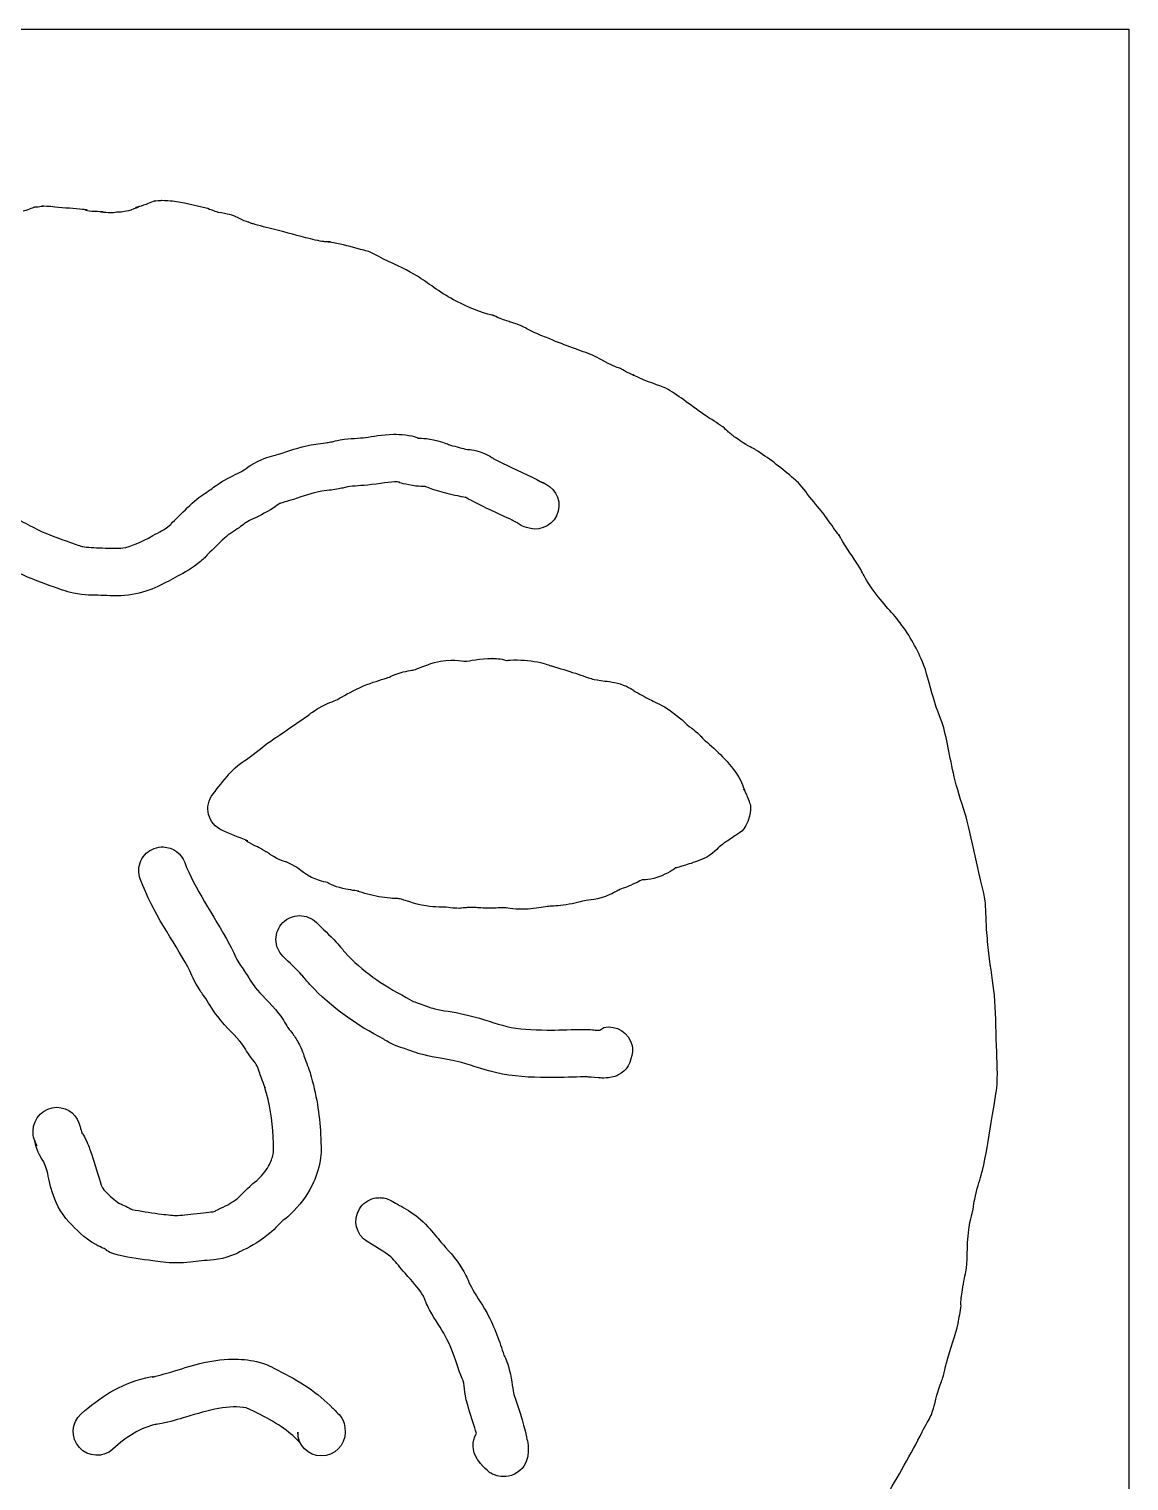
# Model space of a CAD drawing. Header units: millimetres. Extents: x -1461 to -1025, y 571 to 3922.
# Drawn here: x -1336.2 to -1225, y 2325.6 to 2472.4 of the extents above; entities that cross this region are included whole.
import ezdxf

# ---------------------------------------------------------------- set-up
doc = ezdxf.new("R2010")
doc.units = ezdxf.units.MM
doc.layers.add('Calque_1', color=7, linetype='CONTINUOUS')

msp = doc.modelspace()

# ---------------------------------------------------------------- linework, layer by layer
at = {"layer": 'Calque_1', "color": 5}
msp.add_lwpolyline([(-1421.0135, 2472.35314), (-1225.0136, 2472.35314), (-1225.0136, 2226.35317), (-1421.0135, 2226.35317)], close=True, dxfattribs=at)
at = {"layer": 'Calque_1', "color": 7}
for points in [[(-1322.8603, 2455.01182), (-1322.8609, 2455.00582), (-1322.8609, 2455.00582)], [(-1322.8418, 2455.01243), (-1322.8603, 2455.01182)], [(-1324.9062, 2454.45033), (-1324.9067, 2454.45033)], [(-1315.1282, 2453.29717), (-1315.1292, 2453.29717)], [(-1315.0702, 2453.27337), (-1315.0842, 2453.28427)], [(-1305.7482, 2450.84966), (-1306.0009, 2450.84966), (-1305.9769, 2450.84566), (-1305.9766, 2450.84566)], [(-1287.4157, 2442.68421), (-1287.4547, 2442.69821)], [(-1299.3917, 2431.39861), (-1299.3843, 2431.39831)], [(-1298.173, 2431.33331), (-1298.1725, 2431.33331)], [(-1314.2701, 2422.48601), (-1314.2706, 2422.48601)], [(-1254.3363, 2421.21971), (-1254.2873, 2421.13071), (-1254.2873, 2421.13071)], [(-1316.2798, 2421.06441), (-1316.2803, 2421.06441)], [(-1289.3689, 2408.73831), (-1289.3632, 2408.73811)], [(-1289.3632, 2408.73811), (-1289.3627, 2408.73811), (-1289.3437, 2408.72811), (-1289.3537, 2408.73811)], [(-1287.9532, 2408.53841), (-1287.9362, 2408.52841)], [(-1300.3373, 2406.67851), (-1300.3367, 2406.67851)], [(-1297.3343, 2407.58031), (-1297.3338, 2407.58031)], [(-1269.4831, 2401.85141), (-1269.4821, 2401.85141), (-1269.4551, 2401.83841)], [(-1322.6502, 2389.69011), (-1322.65, 2389.68971)], [(-1322.65, 2389.68971), (-1322.6495, 2389.68971)], [(-1291.8771, 2383.56991), (-1291.9181, 2383.56991)], [(-1291.1211, 2383.56991), (-1291.1216, 2383.56991)], [(-1288.1368, 2383.53691), (-1288.1373, 2383.53691)], [(-1308.8773, 2382.75231), (-1308.8772, 2382.75371)], [(-1308.8772, 2382.75371), (-1308.8767, 2382.75371)], [(-1294.8832, 2373.27311), (-1294.8827, 2373.27311)], [(-1300.7065, 2354.24791), (-1300.7061, 2354.24791)], [(-1300.7061, 2354.24791), (-1300.7061, 2354.24741)], [(-1317.4076, 2352.89031), (-1317.4071, 2352.89031)], [(-1241.9468, 2344.26721), (-1241.9368, 2344.30721)], [(-1315.642, 2337.92951), (-1315.6422, 2337.92951)]]:
    msp.add_lwpolyline(points, dxfattribs=at)
for points in [[(-1329.5586, 2453.90865)], [(-1325.1574, 2454.37413)], [(-1289.264, 2443.39491)], [(-1275.133, 2437.38601)], [(-1288.8038, 2408.71411)], [(-1270.8661, 2387.57351)], [(-1276.5123, 2385.39591)], [(-1240.4298, 2354.86941)]]:
    msp.add_lwpolyline(points, close=True, dxfattribs=at)
for points in [[(-1323.4774, 2454.99242), (-1323.7067, 2454.92242), (-1324.1649, 2454.69123), (-1324.9062, 2454.45033)], [(-1322.8609, 2455.00582), (-1323.2781, 2455.00582), (-1323.76, 2454.90642), (-1323.4774, 2454.99242)], [(-1321.7251, 2454.94683), (-1321.9364, 2454.97283), (-1322.4232, 2455.00943), (-1322.8418, 2455.01243)], [(-1318.3191, 2454.24764), (-1319.5129, 2454.54514), (-1320.6631, 2454.81493), (-1321.7251, 2454.94683)], [(-1335.7056, 2454.35336), (-1335.8117, 2454.30336), (-1336.0986, 2454.13868), (-1336.8192, 2453.93168)], [(-1335.3118, 2454.36336), (-1335.5316, 2454.33936), (-1335.5818, 2454.35336), (-1335.7056, 2454.35336)], [(-1334.9552, 2454.43936), (-1334.6171, 2454.46736), (-1334.7313, 2454.42636), (-1335.3118, 2454.36336)], [(-1333.6121, 2454.36136), (-1334.209, 2454.42136), (-1334.7261, 2454.45836), (-1334.9552, 2454.43936)], [(-1330.8175, 2454.11745), (-1331.6638, 2454.21045), (-1332.5984, 2454.25996), (-1333.6121, 2454.36136)], [(-1330.3441, 2454.05955), (-1330.4241, 2454.07355), (-1330.5825, 2454.09145), (-1330.8175, 2454.11745)], [(-1329.5586, 2453.90865), (-1330.4943, 2453.94565), (-1330.753, 2454.13315), (-1330.3441, 2454.05955)], [(-1328.7515, 2453.88285), (-1328.9136, 2453.89565), (-1329.1799, 2453.89475), (-1329.5586, 2453.90865)], [(-1328.2218, 2453.78259), (-1328.9878, 2453.83229), (-1329.1585, 2453.91388), (-1328.7515, 2453.88285)], [(-1327.349, 2453.83999), (-1327.5595, 2453.79099), (-1327.8211, 2453.75659), (-1328.2218, 2453.78259)], [(-1325.9418, 2454.05755), (-1326.5602, 2453.85625), (-1327.0045, 2453.83279), (-1327.349, 2453.83999)], [(-1325.1615, 2454.37433), (-1325.2015, 2454.33473), (-1325.4514, 2454.21718), (-1325.9418, 2454.05755)], [(-1325.4302, 2454.30903), (-1325.5122, 2454.27803), (-1325.3852, 2454.30803), (-1325.1574, 2454.37413)], [(-1325.1574, 2454.37413), (-1325.1264, 2454.40423), (-1325.2144, 2454.39063), (-1325.4302, 2454.30903)], [(-1324.9067, 2454.45033), (-1325.0292, 2454.41053), (-1325.079, 2454.39853), (-1325.1615, 2454.37433)], [(-1317.4086, 2453.91382), (-1317.8783, 2454.09661), (-1318.129, 2454.20024), (-1318.3191, 2454.24764)], [(-1317.1559, 2453.83062), (-1317.241607, 2453.85366), (-1317.32597, 2453.881436), (-1317.4086, 2453.91382)], [(-1317.1059, 2453.82062), (-1317.1409, 2453.83062), (-1317.1199, 2453.82044), (-1317.1559, 2453.83062)], [(-1315.1422, 2453.30747), (-1315.6514, 2453.52477), (-1316.1268, 2453.68522), (-1317.1059, 2453.82062)], [(-1315.1292, 2453.29717), (-1315.1442, 2453.30717), (-1315.1292, 2453.2975), (-1315.1422, 2453.30747)], [(-1315.0842, 2453.28427), (-1315.1022, 2453.29427), (-1315.1092, 2453.28419), (-1315.1282, 2453.29717)], [(-1314.0801, 2452.84653), (-1314.2574, 2452.88453), (-1314.5935, 2453.00237), (-1315.0702, 2453.27337)], [(-1313.9762, 2452.79843), (-1313.9982, 2452.80843), (-1314.0362, 2452.82553), (-1314.0801, 2452.84653)], [(-1313.7468, 2452.71623), (-1313.7678, 2452.72623), (-1313.6728, 2452.67343), (-1313.9762, 2452.79843)], [(-1313.7048, 2452.70433), (-1313.7158, 2452.70433), (-1313.7258, 2452.71433), (-1313.7468, 2452.71623)], [(-1313.1425, 2452.54465), (-1313.4883, 2452.64365), (-1313.6175, 2452.67923), (-1313.7048, 2452.70433)], [(-1310.8853, 2451.9607), (-1311.5595, 2452.1408), (-1312.318, 2452.30935), (-1313.1425, 2452.54465)], [(-1307.2959, 2451.03259), (-1308.588, 2451.30949), (-1309.7731, 2451.6638), (-1310.8853, 2451.9607)], [(-1306.438, 2450.86723), (-1306.6725, 2450.90123), (-1306.8996, 2450.94733), (-1307.2959, 2451.03259)], [(-1305.9579, 2450.84603), (-1306.121, 2450.84503), (-1306.304, 2450.84803), (-1306.438, 2450.86723)], [(-1305.9766, 2450.84566), (-1305.8906, 2450.84638), (-1305.7976, 2450.84635), (-1305.7482, 2450.84966)], [(-1305.4355, 2450.75303), (-1305.7784, 2450.81993), (-1305.9367, 2450.84373), (-1305.9579, 2450.84603)], [(-1302.7003, 2450.07349), (-1303.6617, 2450.33689), (-1304.5736, 2450.58433), (-1305.4355, 2450.75303)], [(-1302.0336, 2449.91381), (-1301.9986, 2449.90181), (-1302.2243, 2449.94281), (-1302.7003, 2450.07349)], [(-1300.3738, 2449.11076), (-1301.059, 2449.45246), (-1301.7107, 2449.79901), (-1302.0336, 2449.91381)], [(-1296.9595, 2447.37133), (-1297.8729, 2447.95543), (-1299.049, 2448.45006), (-1300.3738, 2449.11076)], [(-1293.3029, 2444.9937), (-1294.7689, 2445.7899), (-1295.921, 2446.70723), (-1296.9595, 2447.37133)], [(-1289.8292, 2443.53851), (-1291.0611, 2443.89766), (-1292.2339, 2444.4131), (-1293.3029, 2444.9937)], [(-1289.2453, 2443.39531), (-1289.2703, 2443.38531), (-1289.456, 2443.42931), (-1289.8292, 2443.53851)], [(-1289.264, 2443.39491), (-1289.253, 2443.39491), (-1289.264, 2443.40691), (-1289.33, 2443.42891)], [(-1289.33, 2443.42891), (-1289.33, 2443.42891), (-1289.281, 2443.40391), (-1289.264, 2443.39491)], [(-1288.5812, 2443.10131), (-1288.9932, 2443.26331), (-1289.1784, 2443.35831), (-1289.2453, 2443.39531)], [(-1287.4547, 2442.69821), (-1287.7596, 2442.80701), (-1288.1403, 2442.92791), (-1288.5812, 2443.10131)], [(-1286.7966, 2442.47901), (-1286.8896, 2442.51601), (-1287.0983, 2442.57701), (-1287.4157, 2442.68421)], [(-1285.0866, 2441.66511), (-1286.1548, 2442.15601), (-1286.003, 2442.16811), (-1286.7966, 2442.47901)], [(-1283.5834, 2441.03051), (-1284.0107, 2441.21131), (-1284.5196, 2441.40451), (-1285.0866, 2441.66511)], [(-1279.1878, 2439.34691), (-1280.4763, 2439.89491), (-1281.9806, 2440.35261), (-1283.5834, 2441.03051)], [(-1276.9228, 2438.22191), (-1277.995, 2438.66181), (-1278.7017, 2439.14021), (-1279.1878, 2439.34691)], [(-1276.435, 2438.03951), (-1276.5395, 2438.07351), (-1276.6631, 2438.11551), (-1276.9228, 2438.22191)], [(-1275.8159, 2437.68501), (-1276.1342, 2437.84811), (-1276.3311, 2437.96741), (-1276.435, 2438.03951)], [(-1275.1141, 2437.38631), (-1275.2031, 2437.40731), (-1275.4322, 2437.48841), (-1275.8159, 2437.68501)], [(-1275.114, 2437.39801), (-1275.182, 2437.42901), (-1275.178, 2437.41801), (-1275.133, 2437.38601)], [(-1275.133, 2437.38601), (-1275.084, 2437.37401), (-1275.065, 2437.37601), (-1275.114, 2437.39801)], [(-1274.5302, 2437.08711), (-1274.8663, 2437.23611), (-1275.0465, 2437.33851), (-1275.1141, 2437.38631)], [(-1271.6229, 2435.93321), (-1272.19, 2436.26471), (-1273.1845, 2436.49061), (-1274.5302, 2437.08711)], [(-1267.714, 2433.21451), (-1269.2129, 2434.22171), (-1270.4408, 2435.24221), (-1271.6229, 2435.93321)], [(-1265.8976, 2432.01661), (-1266.4101, 2432.37541), (-1267.0103, 2432.74161), (-1267.714, 2433.21451)], [(-1265.5808, 2431.69781), (-1265.6478, 2431.76681), (-1265.7616, 2431.80491), (-1265.8976, 2432.01661)], [(-1265.3369, 2431.47401), (-1265.4009, 2431.52801), (-1265.4678, 2431.58171), (-1265.5808, 2431.69781)], [(-1264.3236, 2430.72621), (-1264.8384, 2431.08951), (-1265.079, 2431.25901), (-1265.3369, 2431.47401)], [(-1311.0045, 2429.38361), (-1310.0576, 2429.69441), (-1308.9661, 2430.09221), (-1307.6987, 2430.32981)], [(-1307.6987, 2430.32981), (-1307.3447, 2430.39581), (-1307.1026, 2430.41881), (-1306.7582, 2430.46421)], [(-1306.7582, 2430.46421), (-1306.4141, 2430.50921), (-1305.9862, 2430.56661), (-1306.0575, 2430.55521)], [(-1306.0575, 2430.55521), (-1305.9573, 2430.57021), (-1305.7803, 2430.60721), (-1305.5604, 2430.64821)], [(-1305.5604, 2430.64821), (-1305.432, 2430.68221), (-1305.1949, 2430.76271), (-1304.7588, 2430.83171)], [(-1304.7588, 2430.83171), (-1303.6875, 2431.00131), (-1302.8258, 2430.99501), (-1302.2081, 2431.07201)], [(-1302.2081, 2431.07201), (-1301.4955, 2431.16101), (-1300.5406, 2431.38211), (-1299.3917, 2431.39861)], [(-1299.3843, 2431.39831), (-1299.0013, 2431.40831), (-1298.5972, 2431.38631), (-1298.173, 2431.33331)], [(-1298.1725, 2431.33331), (-1297.1743, 2431.20981), (-1296.7792, 2430.96951), (-1296.9172, 2430.99641)], [(-1296.9172, 2430.99641), (-1296.7976, 2430.97341), (-1296.0878, 2431.07341), (-1294.8946, 2430.73961)], [(-1294.8946, 2430.73961), (-1294.2231, 2430.55201), (-1293.816, 2430.36411), (-1293.6311, 2430.31171)], [(-1293.6311, 2430.31171), (-1293.0068, 2430.13461), (-1292.4106, 2429.96591), (-1291.9088, 2429.86211)], [(-1262.7733, 2429.83901), (-1262.9528, 2429.95541), (-1263.5258, 2430.16341), (-1264.3236, 2430.72621)], [(-1314.751, 2427.63951), (-1314.49, 2427.78191), (-1313.8332, 2428.34441), (-1312.7615, 2428.81211)], [(-1312.7615, 2428.81211), (-1311.948, 2429.16701), (-1311.3312, 2429.27641), (-1311.0045, 2429.38361)], [(-1291.9088, 2429.86211), (-1291.8818, 2429.85211), (-1291.2586, 2429.91211), (-1290.2706, 2429.49001)], [(-1290.2706, 2429.49001), (-1289.624, 2429.21401), (-1289.3253, 2428.97371), (-1289.2867, 2428.95361)], [(-1289.2867, 2428.95361), (-1288.0509, 2428.31041), (-1286.7131, 2427.70951), (-1285.3412, 2427.06751)], [(-1259.1373, 2427.10011), (-1260.2807, 2428.09941), (-1261.4897, 2429.00621), (-1262.7733, 2429.83901)], [(-1316.7803, 2426.58221), (-1315.9385, 2427.09661), (-1315.229, 2427.37881), (-1314.751, 2427.63951)], [(-1285.3412, 2427.06751), (-1284.9586, 2426.88841), (-1284.7749, 2426.76601), (-1284.5423, 2426.63801)], [(-1258.6169, 2426.66861), (-1258.6169, 2426.66861), (-1258.7946, 2426.80061), (-1259.1373, 2427.10011)], [(-1318.6712, 2425.28771), (-1318.4355, 2425.44021), (-1318.379, 2425.46321), (-1318.08, 2425.66701)], [(-1318.08, 2425.66701), (-1317.8428, 2425.82861), (-1317.4024, 2426.20201), (-1316.7803, 2426.58221)], [(-1306.807, 2425.61141), (-1307.5784, 2425.46681), (-1308.4813, 2425.15701), (-1309.5009, 2424.82231)], [(-1306.1311, 2425.70441), (-1306.464, 2425.66141), (-1306.9166, 2425.59141), (-1306.807, 2425.61141)], [(-1305.3213, 2425.81091), (-1305.567, 2425.77291), (-1305.7981, 2425.74791), (-1306.1311, 2425.70441)], [(-1304.6304, 2425.93801), (-1304.7881, 2425.90901), (-1305.017, 2425.85801), (-1305.3213, 2425.81091)], [(-1304.5146, 2425.96201), (-1304.552997, 2425.95306), (-1304.591609, 2425.945058), (-1304.6304, 2425.93801)], [(-1304.0015, 2426.09071), (-1304.0015, 2426.09071), (-1304.1666, 2426.04471), (-1304.5146, 2425.96201)], [(-1301.6068, 2426.30871), (-1302.631, 2426.18101), (-1303.4383, 2426.17981), (-1304.0015, 2426.09071)], [(-1298.763, 2426.57021), (-1299.3159, 2426.63821), (-1300.3396, 2426.46681), (-1301.6068, 2426.30871)], [(-1297.8365, 2426.28551), (-1298.7157, 2426.45691), (-1299.009, 2426.60041), (-1298.763, 2426.57021)], [(-1296.1864, 2426.11701), (-1296.1964, 2426.11701), (-1296.7407, 2426.07201), (-1297.8365, 2426.28551)], [(-1294.9405, 2425.69431), (-1295.6052, 2425.88281), (-1296.0074, 2426.06701), (-1296.1864, 2426.11701)], [(-1292.8812, 2425.16151), (-1293.6345, 2425.31731), (-1294.3297, 2425.52111), (-1294.9405, 2425.69431)], [(-1284.5423, 2426.63801), (-1284.3097, 2426.51001), (-1283.8118, 2426.38251), (-1284.4523, 2426.54701)], [(-1284.4523, 2426.54701), (-1283.168793, 2426.216823), (-1282.395868, 2424.908783), (-1282.7258, 2423.62521)], [(-1257.0925, 2424.82021), (-1257.6605, 2425.55441), (-1258.1564, 2426.20881), (-1258.6169, 2426.66861)], [(-1321.2984, 2422.92821), (-1320.7259, 2423.48821), (-1320.1276, 2424.06641), (-1319.498, 2424.63301)], [(-1319.498, 2424.63301), (-1319.1877, 2424.91231), (-1318.9068, 2425.13511), (-1318.6712, 2425.28771)], [(-1310.8346, 2424.41251), (-1310.8596, 2424.40151), (-1311.578, 2423.89811), (-1312.4454, 2423.42501)], [(-1309.5009, 2424.82231), (-1310.2013, 2424.59241), (-1310.6573, 2424.48991), (-1310.8346, 2424.41251)], [(-1292.073, 2425.02771), (-1292.0724, 2425.00371), (-1292.3072, 2425.04271), (-1292.8812, 2425.16151)], [(-1291.503, 2424.69591), (-1291.9536, 2424.93041), (-1292.0732, 2425.01691), (-1292.073, 2425.02771)], [(-1287.3761, 2422.71981), (-1288.6999, 2423.33931), (-1290.0994, 2423.96541), (-1291.503, 2424.69591)], [(-1255.7168, 2423.12571), (-1256.04, 2423.56961), (-1256.5395, 2424.10551), (-1257.0925, 2424.82021)], [(-1337.0732, 2422.65531), (-1336.3959, 2422.31671), (-1335.7949, 2421.98591), (-1335.2428, 2421.71741)], [(-1321.8668, 2422.32561), (-1321.8568, 2422.33561), (-1321.6481, 2422.58611), (-1321.2984, 2422.92821)], [(-1312.4454, 2423.42501), (-1313.2422, 2422.99041), (-1313.8689, 2422.73131), (-1314.2701, 2422.48601)], [(-1286.8563, 2422.43251), (-1287.1445, 2422.59111), (-1287.4849, 2422.77071), (-1287.3761, 2422.71981)], [(-1282.7258, 2423.62521), (-1283.055764, 2422.34155), (-1284.363807, 2421.568373), (-1285.6475, 2421.89821)], [(-1254.5841, 2421.53041), (-1255.0089, 2422.10911), (-1255.3723, 2422.65241), (-1255.7168, 2423.12571)], [(-1335.2428, 2421.71741), (-1334.3148, 2421.26621), (-1333.2113, 2420.87451), (-1332.0518, 2420.46221)], [(-1326.7461, 2419.91341), (-1325.9137, 2420.01491), (-1324.9708, 2420.48701), (-1323.7076, 2421.15671)], [(-1323.7076, 2421.15671), (-1323.0257, 2421.51831), (-1322.5284, 2421.78581), (-1322.1934, 2422.05431)], [(-1322.1934, 2422.05431), (-1321.8506, 2422.32921), (-1321.8747, 2422.31691), (-1321.8668, 2422.32561)], [(-1316.0555, 2421.25771), (-1316.0895, 2421.23571), (-1316.0415, 2421.27871), (-1316.2798, 2421.06441)], [(-1315.3703, 2421.69951), (-1315.7705, 2421.42681), (-1316.0214, 2421.27981), (-1316.0555, 2421.25771)], [(-1314.2706, 2422.48601), (-1314.4317, 2422.38801), (-1314.8452, 2422.05731), (-1315.3703, 2421.69951)], [(-1285.6475, 2421.89821), (-1286.5483, 2422.12991), (-1286.568, 2422.27381), (-1286.8563, 2422.43251)], [(-1254.2684, 2421.13101), (-1254.2784, 2421.12101), (-1254.3761, 2421.24721), (-1254.5841, 2421.53041)], [(-1254.2873, 2421.13071), (-1254.2873, 2421.13071), (-1254.2973, 2421.15671), (-1254.3363, 2421.21971)], [(-1332.0518, 2420.46221), (-1331.5199, 2420.27311), (-1330.9556, 2420.08221), (-1330.78, 2420.04671)], [(-1330.78, 2420.04671), (-1330.363, 2419.96271), (-1329.6225, 2419.93691), (-1328.822, 2419.91341)], [(-1328.822, 2419.91341), (-1327.951, 2419.88841), (-1327.2377, 2419.85341), (-1326.7461, 2419.91341)], [(-1316.2803, 2421.06441), (-1316.8258, 2420.57351), (-1317.3772, 2420.04171), (-1317.9345, 2419.49651)], [(-1253.9387, 2420.53101), (-1254.1692, 2420.91231), (-1254.239, 2421.07071), (-1254.2684, 2421.13101)], [(-1252.2339, 2417.90221), (-1252.6625, 2418.64161), (-1253.2991, 2419.47351), (-1253.9387, 2420.53101)], [(-1319.1845, 2418.30851), (-1320.0193, 2417.63941), (-1320.8232, 2417.24871), (-1321.4521, 2416.91531)], [(-1318.3112, 2419.09241), (-1318.505, 2418.87971), (-1318.7733, 2418.63811), (-1319.1845, 2418.30851)], [(-1317.9345, 2419.49651), (-1318.1694, 2419.26671), (-1318.1173, 2419.30521), (-1318.3112, 2419.09241)], [(-1333.6529, 2415.93981), (-1334.7954, 2416.34601), (-1336.0629, 2416.78301), (-1337.3343, 2417.40121)], [(-1321.4521, 2416.91531), (-1322.6604, 2416.27471), (-1324.1579, 2415.39181), (-1326.1588, 2415.14801)], [(-1251.3889, 2416.38711), (-1251.8933, 2417.18801), (-1251.9251, 2417.36961), (-1252.2339, 2417.90221)], [(-1331.7243, 2415.34191), (-1332.5519, 2415.50921), (-1333.2044, 2415.78031), (-1333.6529, 2415.93981)], [(-1328.956, 2415.11501), (-1329.6756, 2415.13601), (-1330.6391, 2415.12501), (-1331.7243, 2415.34191)], [(-1248.3416, 2412.57391), (-1249.1464, 2413.60591), (-1250.3547, 2414.74451), (-1251.3889, 2416.38711)], [(-1326.1588, 2415.14801), (-1327.2703, 2415.01261), (-1328.2174, 2415.09301), (-1328.956, 2415.11501)], [(-1245.8983, 2408.40821), (-1246.5394, 2409.93611), (-1247.3202, 2411.26401), (-1248.3416, 2412.57391)], [(-1297.3338, 2407.58031), (-1296.9092, 2407.70541), (-1296.23, 2408.04631), (-1295.2285, 2408.32601)], [(-1295.2285, 2408.32601), (-1293.5525, 2408.79421), (-1292.433, 2408.44091), (-1292.129, 2408.45931)], [(-1292.129, 2408.45931), (-1291.747, 2408.48231), (-1290.6091, 2408.73241), (-1289.3689, 2408.73831)], [(-1289.3537, 2408.73811), (-1289.1894, 2408.73811), (-1289.0095, 2408.73791), (-1288.8038, 2408.71411)], [(-1288.8038, 2408.71411), (-1288.5423, 2408.68811), (-1288.2707, 2408.64811), (-1287.9532, 2408.53841)], [(-1287.9362, 2408.52841), (-1287.9212, 2408.53841), (-1287.9552, 2408.54741), (-1287.5988, 2408.57141)], [(-1287.5988, 2408.57141), (-1286.6123, 2408.63741), (-1285.6748, 2408.54641), (-1284.8124, 2408.39061)], [(-1284.8124, 2408.39061), (-1284.0024, 2408.24471), (-1283.5552, 2408.02091), (-1283.4114, 2407.98081)], [(-1283.4114, 2407.98081), (-1282.5493, 2407.74041), (-1281.7417, 2407.47831), (-1280.9744, 2407.24441)], [(-1244.7935, 2404.75111), (-1245.1996, 2406.17391), (-1245.4743, 2407.39771), (-1245.8983, 2408.40821)], [(-1302.7578, 2405.81811), (-1301.8239, 2406.25191), (-1300.9848, 2406.46981), (-1300.3373, 2406.67851)], [(-1300.3367, 2406.67851), (-1300.1864, 2406.72651), (-1299.9964, 2406.79421), (-1299.7916, 2406.86461)], [(-1299.7916, 2406.86461), (-1299.6861, 2406.92161), (-1299.4973, 2407.04291), (-1299.0205, 2407.19891)], [(-1299.0205, 2407.19891), (-1298.098, 2407.50081), (-1297.5001, 2407.53151), (-1297.3343, 2407.58031)], [(-1280.9744, 2407.24441), (-1280.1939, 2407.00651), (-1279.6276, 2406.76131), (-1279.2499, 2406.65631)], [(-1279.2499, 2406.65631), (-1279.116, 2406.61931), (-1278.602, 2406.54341), (-1278.0014, 2406.46201)], [(-1305.0548, 2404.60321), (-1304.458, 2404.89481), (-1303.7313, 2405.36591), (-1302.7578, 2405.81811)], [(-1278.0014, 2406.46201), (-1277.4008, 2406.38101), (-1276.7081, 2406.31941), (-1275.8351, 2405.92661)], [(-1275.8351, 2405.92661), (-1275.1934, 2405.63781), (-1274.9887, 2405.43161), (-1275.122, 2405.50601)], [(-1275.122, 2405.50601), (-1274.5375, 2405.17951), (-1273.9794, 2404.86131), (-1273.4637, 2404.59491)], [(-1307.9197, 2403.05701), (-1307.7927, 2403.14601), (-1307.4807, 2403.43711), (-1306.8821, 2403.76551)], [(-1306.8821, 2403.76551), (-1306.079, 2404.20601), (-1305.436, 2404.41711), (-1305.0548, 2404.60321)], [(-1273.4637, 2404.59491), (-1273.0512, 2404.38171), (-1272.4354, 2404.13001), (-1271.7145, 2403.68081)], [(-1271.7145, 2403.68081), (-1270.7721, 2403.09371), (-1270.07, 2402.41641), (-1269.4831, 2401.85141)], [(-1243.7486, 2401.72801), (-1243.9501, 2402.47841), (-1244.4188, 2403.43861), (-1244.7935, 2404.75111)], [(-1310.871, 2401.00761), (-1309.8761, 2401.70611), (-1308.8878, 2402.38131), (-1307.9197, 2403.05701)], [(-1311.7949, 2400.39781), (-1311.3261, 2400.74591), (-1310.9971, 2400.91901), (-1310.871, 2401.00761)], [(-1269.4551, 2401.83841), (-1269.077, 2401.60241), (-1268.9864, 2401.50091), (-1268.6546, 2401.22091)], [(-1268.6546, 2401.22091), (-1268.1014, 2400.75421), (-1268.0047, 2400.56571), (-1268.2453, 2400.78831)], [(-1268.2453, 2400.78831), (-1267.2316, 2399.85051), (-1265.9001, 2398.80341), (-1264.7768, 2397.23091)], [(-1242.4758, 2395.98321), (-1243.0416, 2398.08491), (-1243.2948, 2400.03781), (-1243.7486, 2401.72801)], [(-1314.0971, 2398.62221), (-1313.382, 2399.15971), (-1312.6329, 2399.77571), (-1311.7949, 2400.39781)], [(-1315.988, 2397.06931), (-1315.1761, 2398.01851), (-1314.3866, 2398.40461), (-1314.0971, 2398.62221)], [(-1317.6085, 2395.07561), (-1317.1069, 2395.69301), (-1316.5843, 2396.37211), (-1315.988, 2397.06931)], [(-1264.7768, 2397.23091), (-1264.2397, 2396.47891), (-1264.0502, 2395.80661), (-1263.9154, 2395.44241)], [(-1316.683, 2391.35281), (-1318.1533, 2391.97671), (-1318.6155, 2393.83581), (-1317.6085, 2395.07561)], [(-1263.9154, 2395.44241), (-1264.0044, 2395.68311), (-1263.8484, 2395.32481), (-1263.6983, 2394.99951)], [(-1263.6983, 2394.99951), (-1263.6233, 2394.83681), (-1263.54, 2394.65401), (-1263.4539, 2394.38051)], [(-1241.3735, 2392.31151), (-1241.6507, 2393.39041), (-1242.101, 2394.59061), (-1242.4758, 2395.98321)], [(-1263.4539, 2394.38051), (-1263.3679, 2394.10701), (-1263.1349, 2393.79961), (-1263.3869, 2392.81781)], [(-1263.3869, 2392.81781), (-1263.8103, 2391.16741), (-1264.516, 2391.07931), (-1264.9672, 2390.74861)], [(-1240.2976, 2387.57751), (-1240.6756, 2389.22371), (-1240.9891, 2390.81551), (-1241.3735, 2392.31151)], [(-1314.1023, 2390.31161), (-1315.0053, 2390.64411), (-1315.8319, 2390.99181), (-1316.683, 2391.35281)], [(-1313.3902, 2389.81501), (-1314.297, 2390.27201), (-1314.542, 2390.47351), (-1314.1023, 2390.31161)], [(-1264.9672, 2390.74861), (-1265.4183, 2390.41781), (-1265.861, 2390.15221), (-1265.9071, 2390.12081)], [(-1324.921392, 2388.29292), (-1324.655949, 2388.871498), (-1324.171524, 2389.320921), (-1323.5747, 2389.54231)], [(-1323.5747, 2389.54231), (-1323.279224, 2389.65179), (-1322.965081, 2389.702012), (-1322.6502, 2389.69011)], [(-1322.6495, 2389.68971), (-1321.679625, 2389.653347), (-1320.827119, 2389.036414), (-1320.4894, 2388.12651)], [(-1312.7132, 2389.51111), (-1312.8042, 2389.53811), (-1313.015, 2389.62591), (-1313.3902, 2389.81501)], [(-1312.3608, 2389.25581), (-1312.7137, 2389.47131), (-1312.6514, 2389.45571), (-1312.7132, 2389.51111)], [(-1312.0905, 2389.12871), (-1312.1835, 2389.17371), (-1312.2511, 2389.18871), (-1312.3608, 2389.25581)], [(-1311.9267, 2389.00001), (-1311.9677, 2389.03301), (-1312.0291, 2389.07901), (-1312.0905, 2389.12871)], [(-1311.6973, 2388.83521), (-1311.7513, 2388.87021), (-1311.815, 2388.91021), (-1311.9267, 2389.00001)], [(-1266.3169, 2389.82261), (-1266.5278, 2389.61731), (-1267.0435, 2388.94771), (-1268.0538, 2388.49301)], [(-1265.9071, 2390.12081), (-1265.8731, 2390.14381), (-1266.6951, 2389.45451), (-1266.3169, 2389.82261)], [(-1324.9901, 2386.45721), (-1325.21155, 2387.054011), (-1325.186835, 2387.714343), (-1324.921392, 2388.29292)], [(-1320.4894, 2388.12651), (-1319.5049, 2385.47231), (-1317.616, 2382.92631), (-1315.9538, 2379.83811)], [(-1311.4415, 2388.68381), (-1311.5215, 2388.72881), (-1311.5887, 2388.76481), (-1311.6973, 2388.83521)], [(-1310.2147, 2388.17161), (-1310.2147, 2388.17161), (-1310.6714, 2388.25461), (-1311.4415, 2388.68381)], [(-1309.3992, 2387.75821), (-1309.7173, 2387.92021), (-1309.9865, 2388.06291), (-1310.2147, 2388.17161)], [(-1309.0778, 2387.59701), (-1309.1048, 2387.60801), (-1309.1378, 2387.62501), (-1309.3992, 2387.75821)], [(-1308.4794, 2387.10351), (-1308.8935, 2387.39701), (-1309.072, 2387.56611), (-1309.0778, 2387.59701)], [(-1270.8722, 2387.57361), (-1270.9182, 2387.50961), (-1271.3699, 2387.16021), (-1272.2427, 2386.78821)], [(-1270.8521, 2387.59851), (-1270.8951, 2387.57851), (-1270.8971, 2387.57051), (-1270.8661, 2387.57351)], [(-1269.8583, 2387.85991), (-1270.4026, 2387.68251), (-1270.7826, 2387.58181), (-1270.8722, 2387.57361)], [(-1270.8661, 2387.57351), (-1270.8561, 2387.58451), (-1270.8361, 2387.60551), (-1270.8521, 2387.59851)], [(-1268.0538, 2388.49301), (-1268.7917, 2388.16091), (-1269.4312, 2387.99911), (-1269.8583, 2387.85991)], [(-1239.569, 2384.24641), (-1239.7163, 2385.24461), (-1240.0129, 2386.33751), (-1240.2976, 2387.57751)], [(-1320.1811, 2377.56421), (-1321.6121, 2380.22291), (-1323.6867, 2382.94321), (-1324.9901, 2386.45721)], [(-1306.0651, 2386.08961), (-1306.3714, 2386.20221), (-1307.3305, 2386.28951), (-1308.4794, 2387.10351)], [(-1304.5019, 2385.49581), (-1305.471, 2385.71841), (-1305.9597, 2386.05091), (-1306.0651, 2386.08961)], [(-1274.2389, 2386.36031), (-1274.2489, 2386.36031), (-1274.5302, 2386.21971), (-1275.166, 2385.92211)], [(-1272.2427, 2386.78821), (-1273.4239, 2386.28461), (-1274.168, 2386.37621), (-1274.2389, 2386.36031)], [(-1302.8803, 2385.20851), (-1303.1451, 2385.27251), (-1303.7073, 2385.31331), (-1304.5019, 2385.49581)], [(-1302.5578, 2385.07731), (-1303.0073, 2385.22261), (-1303.1103, 2385.26431), (-1302.8803, 2385.20851)], [(-1300.2835, 2384.57031), (-1301.0547, 2384.66731), (-1301.8198, 2384.83861), (-1302.5578, 2385.07731)], [(-1298.787, 2384.45201), (-1298.9106, 2384.47701), (-1299.4351, 2384.46301), (-1300.2835, 2384.57031)], [(-1277.5059, 2384.87011), (-1278.7306, 2384.32981), (-1279.657, 2384.33941), (-1280.0567, 2384.24951)], [(-1276.9395, 2385.15131), (-1277.0195, 2385.11131), (-1277.2019, 2385.00421), (-1277.5059, 2384.87011)], [(-1276.785, 2385.23631), (-1276.835, 2385.20631), (-1276.887, 2385.17731), (-1276.9395, 2385.15131)], [(-1276.5184, 2385.39601), (-1276.5534, 2385.37401), (-1276.6381, 2385.32501), (-1276.785, 2385.23631)], [(-1276.5123, 2385.39591), (-1276.4743, 2385.41991), (-1276.4953, 2385.41091), (-1276.5933, 2385.36791)], [(-1276.5933, 2385.36791), (-1276.5783, 2385.37791), (-1276.5313, 2385.38891), (-1276.5123, 2385.39591)], [(-1275.166, 2385.92211), (-1275.8428, 2385.60531), (-1276.2972, 2385.48171), (-1276.5184, 2385.39601)], [(-1296.0688, 2383.73011), (-1297.3872, 2383.93951), (-1298.2705, 2384.34731), (-1298.787, 2384.45201)], [(-1293.8245, 2383.58791), (-1294.3696, 2383.60991), (-1295.1386, 2383.57791), (-1296.0688, 2383.73011)], [(-1292.9677, 2383.48991), (-1293.6123, 2383.51491), (-1293.8946, 2383.59091), (-1293.8245, 2383.58791)], [(-1292.4881, 2383.50891), (-1292.5912, 2383.49891), (-1292.5201, 2383.47291), (-1292.9677, 2383.48991)], [(-1292.1812, 2383.54091), (-1292.2812, 2383.52991), (-1292.3851, 2383.51791), (-1292.4881, 2383.50891)], [(-1291.9181, 2383.56991), (-1291.9871, 2383.55991), (-1292.0814, 2383.55191), (-1292.1812, 2383.54091)], [(-1291.1216, 2383.56991), (-1291.4441, 2383.57991), (-1291.6893, 2383.57991), (-1291.8771, 2383.56991)], [(-1289.6473, 2383.50391), (-1290.3649, 2383.48991), (-1290.8567, 2383.56491), (-1291.1211, 2383.56991)], [(-1288.1373, 2383.53691), (-1288.5316, 2383.54691), (-1289.0273, 2383.51591), (-1289.6473, 2383.50391)], [(-1285.7783, 2383.41441), (-1287.003, 2383.30951), (-1287.8412, 2383.52931), (-1288.1368, 2383.53691)], [(-1283.8285, 2383.66561), (-1284.3309, 2383.60961), (-1284.9771, 2383.48311), (-1285.7783, 2383.41441)], [(-1282.2338, 2383.80251), (-1282.9348, 2383.71051), (-1283.4725, 2383.70551), (-1283.8285, 2383.66561)], [(-1280.0567, 2384.24951), (-1280.642, 2384.11781), (-1281.3555, 2383.91821), (-1282.2338, 2383.80251)], [(-1239.4067, 2381.34681), (-1239.4937, 2382.55271), (-1239.4627, 2383.52711), (-1239.569, 2384.24641)], [(-1311.267146, 2380.34236), (-1311.269771, 2380.978879), (-1311.019432, 2381.590369), (-1310.5712, 2382.04231)], [(-1310.5712, 2382.04231), (-1310.123043, 2382.494214), (-1309.513739, 2382.749604), (-1308.8773, 2382.75231)], [(-1308.8767, 2382.75371), (-1308.240108, 2382.756334), (-1307.628552, 2382.505935), (-1307.1766, 2382.05761)], [(-1307.1766, 2382.05761), (-1306.5524, 2381.43861), (-1305.8639, 2380.79251), (-1305.1679, 2380.06441)], [(-1310.5572, 2378.64821), (-1311.009145, 2379.096438), (-1311.26452, 2379.705842), (-1311.267146, 2380.34236)], [(-1305.1679, 2380.06441), (-1304.7006, 2379.57561), (-1304.4461, 2379.20751), (-1304.3023, 2379.05161)], [(-1239.1819, 2378.96151), (-1239.2629, 2379.72941), (-1239.3471, 2380.52371), (-1239.4067, 2381.34681)], [(-1315.9538, 2379.83811), (-1315.5125, 2379.01821), (-1315.2586, 2378.37351), (-1315.0283, 2377.99021)], [(-1308.639, 2376.74651), (-1309.2169, 2377.35101), (-1309.8724, 2377.96911), (-1310.5572, 2378.64821)], [(-1304.3023, 2379.05161), (-1302.5306, 2377.13051), (-1300.5651, 2375.81191), (-1298.0934, 2374.48181)], [(-1238.6207, 2374.71881), (-1238.739, 2375.98311), (-1239.0164, 2377.39131), (-1239.1819, 2378.96151)], [(-1319.1429, 2375.51781), (-1319.6615, 2376.38061), (-1319.9334, 2377.10391), (-1320.1811, 2377.56421)], [(-1315.0283, 2377.99021), (-1314.9503, 2377.86111), (-1314.7693, 2377.62171), (-1314.5177, 2377.25121)], [(-1314.5177, 2377.25121), (-1314.0142, 2376.50971), (-1313.6587, 2375.88311), (-1313.3591, 2375.50041)], [(-1307.8318, 2375.79621), (-1308.2709, 2376.27231), (-1308.5121, 2376.61381), (-1308.639, 2376.74651)], [(-1300.3687, 2370.25391), (-1303.0782, 2371.71201), (-1305.592, 2373.36741), (-1307.8318, 2375.79621)], [(-1318.4892, 2374.55511), (-1318.6236, 2374.75301), (-1318.8666, 2375.05811), (-1319.1429, 2375.51781)], [(-1317.1389, 2372.54181), (-1317.7598, 2373.33491), (-1318.1537, 2374.06091), (-1318.4892, 2374.55511)], [(-1313.3591, 2375.50041), (-1312.8044, 2374.79171), (-1311.8987, 2373.99511), (-1310.9727, 2372.83391)], [(-1298.0934, 2374.48181), (-1297.6211, 2374.22761), (-1297.3898, 2374.07301), (-1297.3735, 2374.06581)], [(-1238.4114, 2369.60751), (-1238.4734, 2371.41821), (-1238.4714, 2373.12541), (-1238.6207, 2374.71881)], [(-1310.9727, 2372.83391), (-1310.6809, 2372.46791), (-1310.5649, 2372.25181), (-1310.3981, 2371.98741)], [(-1297.3735, 2374.06581), (-1297.3935, 2374.07581), (-1297.1634, 2374.01281), (-1296.6919, 2373.84731)], [(-1296.6919, 2373.84731), (-1295.4864, 2373.42491), (-1295.8732, 2373.48911), (-1294.8832, 2373.27311)], [(-1294.8827, 2373.27311), (-1294.0369, 2373.08861), (-1292.9763, 2372.97971), (-1291.7455, 2372.66491)], [(-1314.7262, 2369.84171), (-1315.296, 2370.55631), (-1316.2145, 2371.36081), (-1317.1389, 2372.54181)], [(-1310.3981, 2371.98741), (-1310.2312, 2371.72301), (-1310.046, 2371.43711), (-1310.0529, 2371.44691)], [(-1310.0529, 2371.44691), (-1309.8488, 2371.15831), (-1309.7524, 2371.05271), (-1309.5526, 2370.78901)], [(-1291.7455, 2372.66491), (-1290.2868, 2372.29171), (-1289.0419, 2371.83111), (-1287.9209, 2371.55951)], [(-1287.9209, 2371.55951), (-1286.7289, 2371.27071), (-1285.3655, 2371.21021), (-1283.8462, 2371.18491)], [(-1280.5446, 2371.25091), (-1279.8639, 2371.26191), (-1279.4998, 2371.24091), (-1279.2656, 2371.21891)], [(-1278.4977, 2371.17191), (-1278.379257, 2371.27353), (-1278.251183, 2371.363356), (-1278.1153, 2371.44011)], [(-1278.1153, 2371.44011), (-1276.821298, 2371.727236), (-1275.539539, 2370.911009), (-1275.2524, 2369.61701)], [(-1314.458, 2369.42621), (-1314.6122, 2369.67071), (-1314.8196, 2369.95891), (-1314.7262, 2369.84171)], [(-1309.5526, 2370.78901), (-1309.3528, 2370.52531), (-1309.1076, 2370.14141), (-1308.8845, 2369.69501)], [(-1299.3434, 2369.68751), (-1299.9359, 2369.95411), (-1300.2536, 2370.19191), (-1300.3687, 2370.25391)], [(-1283.8462, 2371.18491), (-1282.8383, 2371.16791), (-1281.7372, 2371.23091), (-1280.5446, 2371.25091)], [(-1279.2656, 2371.21891), (-1279.0488, 2371.19591), (-1278.9881, 2371.18691), (-1278.4977, 2371.17191)], [(-1313.9727, 2368.67641), (-1314.1692, 2368.95431), (-1314.3037, 2369.18171), (-1314.458, 2369.42621)], [(-1313.3789, 2367.89091), (-1313.4559, 2367.99221), (-1313.6734, 2368.25301), (-1313.9727, 2368.67641)], [(-1308.8845, 2369.69501), (-1308.5079, 2368.94211), (-1308.4259, 2368.54001), (-1308.2478, 2368.04971)], [(-1298.2794, 2369.31701), (-1298.3874, 2369.35501), (-1298.7631, 2369.42631), (-1299.3434, 2369.68751)], [(-1295.907, 2368.58211), (-1297.0335, 2368.82791), (-1297.221, 2368.94601), (-1298.2794, 2369.31701)], [(-1292.9356, 2368.01321), (-1293.7221, 2368.21431), (-1294.7223, 2368.32361), (-1295.907, 2368.58211)], [(-1275.2524, 2369.61701), (-1275.0933, 2368.89951), (-1275.4314, 2367.59631), (-1276.104, 2367.02281)], [(-1238.3834, 2365.27701), (-1238.2596, 2366.54601), (-1238.3564, 2368.00001), (-1238.4114, 2369.60751)], [(-1313.1779, 2367.54831), (-1313.3086, 2367.80961), (-1313.3022, 2367.78961), (-1313.3789, 2367.89091)], [(-1312.7599, 2366.41141), (-1313.0298, 2367.15461), (-1312.9638, 2367.12001), (-1313.1779, 2367.54831)], [(-1308.2478, 2368.04971), (-1307.967, 2367.27651), (-1308.0266, 2367.47321), (-1307.8902, 2367.11741)], [(-1307.8902, 2367.11741), (-1307.7538, 2366.76171), (-1307.7767, 2366.74021), (-1307.5874, 2366.04311)], [(-1289.0516, 2366.89281), (-1290.5361, 2367.25251), (-1291.8007, 2367.72291), (-1292.9356, 2368.01321)], [(-1283.9263, 2366.38431), (-1285.4972, 2366.41031), (-1287.228, 2366.45131), (-1289.0516, 2366.89281)], [(-1276.104, 2367.02281), (-1276.7767, 2366.44941), (-1277.3003, 2366.41371), (-1277.6424, 2366.37331)], [(-1312.3723, 2365.39961), (-1312.2923, 2365.19181), (-1312.4573, 2365.57891), (-1312.7599, 2366.41141)], [(-1312.2204, 2364.78571), (-1312.4207, 2365.52341), (-1312.4519, 2365.60731), (-1312.3723, 2365.39961)], [(-1307.5874, 2366.04311), (-1307.0172, 2363.94401), (-1306.7823, 2361.93851), (-1306.7228, 2359.85381)], [(-1280.465, 2366.44931), (-1281.5248, 2366.43131), (-1282.6792, 2366.36331), (-1283.9263, 2366.38431)], [(-1279.7782, 2366.44931), (-1279.8854, 2366.46031), (-1279.8512, 2366.46431), (-1280.465, 2366.44931)], [(-1278.5742, 2366.37331), (-1279.2934, 2366.39431), (-1279.6711, 2366.43831), (-1279.7782, 2366.44931)], [(-1277.6424, 2366.37331), (-1278.3266, 2366.29231), (-1278.818, 2366.37331), (-1278.5742, 2366.37331)], [(-1311.5212, 2359.71721), (-1311.5732, 2361.53791), (-1311.7626, 2363.10051), (-1312.2204, 2364.78571)], [(-1238.9446, 2361.83641), (-1238.7604, 2362.94661), (-1238.5809, 2363.88771), (-1238.4624, 2364.79641)], [(-1238.4624, 2364.79641), (-1238.4434, 2364.94401), (-1238.3984, 2365.13331), (-1238.3834, 2365.27701)], [(-1335.8119, 2360.98021), (-1335.811844, 2362.305615), (-1334.737405, 2363.380054), (-1333.412, 2363.38011)], [(-1333.412, 2363.38011), (-1332.257405, 2363.371445), (-1331.272625, 2362.541861), (-1331.068, 2361.40551)], [(-1331.068, 2361.40551), (-1331.052, 2361.35351), (-1331.028, 2361.29741), (-1331.012, 2361.24331)], [(-1331.012, 2361.24331), (-1330.934, 2360.96841), (-1330.8923, 2360.82801), (-1330.8756, 2360.76211)], [(-1239.8319, 2357.00781), (-1239.456, 2358.49631), (-1239.2318, 2360.10601), (-1238.9446, 2361.83641)], [(-1335.7679, 2360.37771), (-1335.8229, 2360.66631), (-1335.8119, 2360.78431), (-1335.8119, 2360.84221)], [(-1335.8119, 2360.84221), (-1335.8123, 2360.95821), (-1335.8119, 2360.93321), (-1335.8119, 2360.98021)], [(-1335.4589, 2359.57571), (-1335.5239, 2359.68221), (-1335.7124, 2360.08901), (-1335.7679, 2360.37771)], [(-1335.6292, 2359.93081), (-1335.6402, 2359.96981), (-1335.6392, 2359.94681), (-1335.5942, 2359.84181)], [(-1335.0133, 2358.28591), (-1335.4932, 2359.08331), (-1335.5718, 2359.72861), (-1335.6292, 2359.93081)], [(-1335.5942, 2359.84181), (-1335.5502, 2359.73681), (-1335.3297, 2359.36261), (-1335.4589, 2359.57571)], [(-1330.8756, 2360.76211), (-1330.8116, 2360.68511), (-1330.6841, 2360.49841), (-1330.5087, 2360.15341)], [(-1330.5087, 2360.15341), (-1330.2069, 2359.55981), (-1330.0672, 2359.07861), (-1329.9557, 2358.77111)], [(-1311.5212, 2358.79841), (-1311.5082, 2358.87341), (-1311.5062, 2359.18551), (-1311.5212, 2359.71721)], [(-1306.7228, 2359.85381), (-1306.7118, 2359.45291), (-1306.6438, 2358.80941), (-1306.7948, 2357.95831)], [(-1334.7874, 2357.97741), (-1334.6557, 2357.71841), (-1334.7314, 2357.81831), (-1335.0133, 2358.28591)], [(-1329.9557, 2358.77111), (-1329.2293, 2356.76781), (-1329.0607, 2355.47241), (-1328.6607, 2355.04571)], [(-1311.9175, 2357.60941), (-1311.7219, 2358.01281), (-1311.5908, 2358.40691), (-1311.5212, 2358.79841)], [(-1334.4681, 2357.13461), (-1334.6282, 2357.57621), (-1334.7281, 2357.86071), (-1334.7874, 2357.97741)], [(-1332.1628, 2351.76231), (-1334.0714, 2353.79791), (-1334.0966, 2356.11011), (-1334.4681, 2357.13461)], [(-1313.1221, 2356.03791), (-1312.5638, 2356.60461), (-1312.1503, 2357.12921), (-1311.9175, 2357.60941)], [(-1306.7948, 2357.95831), (-1306.9501, 2357.08471), (-1307.2339, 2356.26681), (-1307.5984, 2355.51501)], [(-1240.4298, 2354.86941), (-1240.2184, 2355.70391), (-1239.9834, 2356.40801), (-1239.8319, 2357.00781)], [(-1315.1995, 2354.13671), (-1314.9335, 2354.35311), (-1314.5152, 2354.82121), (-1313.9195, 2355.37491)], [(-1313.9195, 2355.37491), (-1313.4205, 2355.83871), (-1313.1293, 2356.03071), (-1313.1221, 2356.03791)], [(-1307.5984, 2355.51501), (-1308.175, 2354.32571), (-1308.9636, 2353.41821), (-1309.7027, 2352.66821)], [(-1328.6607, 2355.04571), (-1328.0783, 2354.42451), (-1327.5128, 2353.91031), (-1327.1399, 2353.70371)], [(-1327.1399, 2353.70371), (-1327.0053, 2353.62971), (-1326.6309, 2353.49021), (-1326.0738, 2353.18381)], [(-1316.8697, 2353.17911), (-1316.1806, 2353.49611), (-1315.5873, 2353.82121), (-1315.1995, 2354.13671)], [(-1302.8191, 2353.10951), (-1302.484731, 2353.650918), (-1301.949036, 2354.037376), (-1301.3298, 2354.18391)], [(-1301.3298, 2354.18391), (-1301.125723, 2354.232389), (-1300.916171, 2354.253906), (-1300.7065, 2354.24791)], [(-1300.7061, 2354.24741), (-1300.284977, 2354.235061), (-1299.874524, 2354.112073), (-1299.516, 2353.89081)], [(-1299.516, 2353.89081), (-1298.6427, 2353.35181), (-1297.1838, 2352.73981), (-1295.8992, 2351.30751)], [(-1240.7095, 2353.54491), (-1240.7095, 2353.56591), (-1240.6865, 2353.64741), (-1240.6835, 2353.67051)], [(-1240.6835, 2353.67051), (-1240.6545, 2353.89211), (-1240.6035, 2354.18421), (-1240.4298, 2354.86941)], [(-1326.0738, 2353.18381), (-1325.9163, 2353.09681), (-1325.8867, 2353.09281), (-1325.8102, 2353.06131)], [(-1325.8102, 2353.06131), (-1324.9537, 2352.88311), (-1324.0794, 2352.74311), (-1323.1267, 2352.62881)], [(-1323.1267, 2352.62881), (-1322.3606, 2352.53681), (-1321.8191, 2352.45001), (-1321.3945, 2352.45001)], [(-1321.3945, 2352.45001), (-1320.8678, 2352.45001), (-1320.1609, 2352.56591), (-1319.2349, 2352.65201)], [(-1319.2349, 2352.65201), (-1318.3229, 2352.73701), (-1317.6355, 2352.80611), (-1317.4076, 2352.89031)], [(-1317.4071, 2352.89031), (-1317.3831, 2352.90031), (-1317.4211, 2352.92531), (-1316.8697, 2353.17911)], [(-1309.7027, 2352.66821), (-1310.2298, 2352.13321), (-1310.5924, 2351.91291), (-1310.6509, 2351.85841)], [(-1302.0372, 2349.80691), (-1303.165029, 2350.503036), (-1303.515082, 2351.981592), (-1302.8191, 2353.10951)], [(-1241.096, 2351.73781), (-1240.9925, 2352.28601), (-1240.8838, 2352.58051), (-1240.8707, 2352.64371)], [(-1240.8707, 2352.64371), (-1240.7095, 2353.42251), (-1240.7331, 2353.32881), (-1240.7095, 2353.54491)], [(-1329.4658, 2349.50401), (-1330.6872, 2350.18061), (-1331.5126, 2351.06881), (-1332.1628, 2351.76231)], [(-1310.6509, 2351.85841), (-1310.9812, 2351.55141), (-1311.4513, 2350.99781), (-1312.1702, 2350.41301)], [(-1295.8992, 2351.30751), (-1295.3827, 2350.73171), (-1294.9653, 2350.19691), (-1294.584, 2349.75881)], [(-1241.4448, 2347.11641), (-1241.301, 2348.24831), (-1241.4588, 2349.81801), (-1241.096, 2351.73781)], [(-1328.3868, 2348.97691), (-1328.5252, 2349.05291), (-1328.905, 2349.19341), (-1329.4658, 2349.50401)], [(-1312.1702, 2350.41301), (-1313.0874, 2349.66691), (-1314.0409, 2349.19621), (-1314.8636, 2348.81781)], [(-1299.4725, 2348.10311), (-1299.8741, 2348.55081), (-1300.8178, 2349.05441), (-1302.0372, 2349.80691)], [(-1294.584, 2349.75881), (-1293.9516, 2349.03201), (-1293.1242, 2348.22221), (-1292.3893, 2346.99411)], [(-1327.175, 2348.42761), (-1328.2994, 2348.68061), (-1328.5865, 2349.08671), (-1328.3868, 2348.97691)], [(-1323.6977, 2347.86281), (-1324.8259, 2347.99821), (-1325.9789, 2348.15851), (-1327.175, 2348.42761)], [(-1321.3939, 2347.64941), (-1322.35, 2347.64941), (-1323.1019, 2347.79131), (-1323.6977, 2347.86281)], [(-1318.79, 2347.87211), (-1319.4548, 2347.81011), (-1320.3146, 2347.64941), (-1321.3939, 2347.64941)], [(-1315.7447, 2348.38681), (-1317.0328, 2347.91121), (-1318.1164, 2347.93481), (-1318.79, 2347.87211)], [(-1314.8636, 2348.81781), (-1314.9306, 2348.78681), (-1315.1359, 2348.61161), (-1315.7447, 2348.38681)], [(-1298.2054, 2346.60811), (-1298.6974, 2347.17351), (-1299.1007, 2347.68851), (-1299.4725, 2348.10311)], [(-1296.5094, 2344.53021), (-1296.8799, 2345.14951), (-1297.4402, 2345.72871), (-1298.2054, 2346.60811)], [(-1292.3893, 2346.99411), (-1292.035, 2346.40181), (-1291.8239, 2345.92271), (-1291.747, 2345.70271)], [(-1241.8004, 2345.22811), (-1241.6716, 2346.08041), (-1241.4985, 2346.69951), (-1241.4448, 2347.11641)], [(-1291.747, 2345.70271), (-1291.67, 2345.48271), (-1291.757, 2345.64971), (-1291.5026, 2345.18601)], [(-1291.5026, 2345.18601), (-1291.1217, 2344.48251), (-1290.5368, 2343.66721), (-1289.9564, 2342.63311)], [(-1241.9368, 2344.30721), (-1241.9068, 2344.51921), (-1241.8648, 2344.80411), (-1241.8004, 2345.22811)], [(-1296.2789, 2344.11931), (-1296.3149, 2344.22231), (-1296.2289, 2344.06131), (-1296.5094, 2344.53021)], [(-1295.7239, 2342.90191), (-1296.0591, 2343.52111), (-1296.2429, 2344.01641), (-1296.2789, 2344.11931)], [(-1241.9898, 2343.32471), (-1242.0108, 2343.52241), (-1242.0128, 2343.63931), (-1242.0108, 2343.69211)], [(-1242.0108, 2343.69211), (-1241.9928, 2344.21311), (-1241.9768, 2344.05971), (-1241.9468, 2344.26721)], [(-1294.1426, 2340.28391), (-1294.5461, 2341.00291), (-1295.1477, 2341.83761), (-1295.7239, 2342.90191)], [(-1289.9564, 2342.63311), (-1289.0659, 2341.04631), (-1288.6797, 2339.65121), (-1288.2092, 2338.34401)], [(-1242.2926, 2341.54031), (-1242.1734, 2342.13051), (-1242.0761, 2342.72671), (-1241.9898, 2343.32471)], [(-1243.4998, 2337.41291), (-1243.0743, 2339.06731), (-1242.5236, 2340.39961), (-1242.2926, 2341.54031)], [(-1292.7262, 2336.71881), (-1293.2623, 2338.20821), (-1293.5616, 2339.24871), (-1294.1426, 2340.28391)], [(-1321.8054, 2336.65211), (-1320.0694, 2337.18331), (-1317.973, 2337.90901), (-1315.642, 2337.92951)], [(-1315.6422, 2337.92951), (-1314.8652, 2337.93951), (-1314.0623, 2337.86551), (-1313.2377, 2337.68201)], [(-1313.2377, 2337.68201), (-1312.2272, 2337.45761), (-1311.5408, 2337.04931), (-1311.0761, 2336.81951)], [(-1288.2092, 2338.34401), (-1288.1502, 2338.18101), (-1287.877, 2337.69761), (-1287.6687, 2336.87841)], [(-1324.4327, 2336.03931), (-1323.7361, 2336.20261), (-1323.5118, 2336.17611), (-1323.7867, 2336.11831)], [(-1323.7867, 2336.11831), (-1323.4369, 2336.19131), (-1322.3144, 2336.49641), (-1321.8054, 2336.65211)], [(-1311.0761, 2336.81951), (-1310.0376, 2336.30611), (-1309.0084, 2335.72941), (-1308.0085, 2335.04961)], [(-1292.3215, 2335.69611), (-1292.3115, 2335.67411), (-1292.5029, 2336.09841), (-1292.7262, 2336.71881)], [(-1287.6687, 2336.87841), (-1287.3485, 2335.61931), (-1287.3345, 2334.76761), (-1287.2026, 2334.36031)], [(-1244.307, 2334.68641), (-1244.1157, 2335.31561), (-1243.925, 2335.76321), (-1243.8342, 2336.06151)], [(-1243.8342, 2336.06151), (-1243.7562, 2336.31811), (-1243.6668, 2336.72971), (-1243.5598, 2337.17051)], [(-1243.5598, 2337.17051), (-1243.5368, 2337.26751), (-1243.5268, 2337.30781), (-1243.4998, 2337.41291)], [(-1330.9666, 2332.38991), (-1329.1671, 2334.01651), (-1327.0689, 2335.42151), (-1324.4327, 2336.03931)], [(-1308.0085, 2335.04961), (-1307.0814, 2334.41921), (-1306.2673, 2333.72681), (-1305.5007, 2332.94691)], [(-1291.7691, 2332.88021), (-1292.2023, 2334.21681), (-1292.1955, 2335.20041), (-1292.3215, 2335.69611)], [(-1245.0253, 2332.24781), (-1244.8034, 2332.72721), (-1244.65, 2333.55851), (-1244.307, 2334.68641)], [(-1314.2777, 2332.99591), (-1315.9114, 2333.35871), (-1318.0425, 2332.78371), (-1320.4009, 2332.06211)], [(-1287.2026, 2334.36031), (-1286.7913, 2333.09151), (-1286.2634, 2331.70281), (-1285.9474, 2330.06751)], [(-1331.1377, 2329.00051), (-1332.026251, 2329.983771), (-1331.949653, 2331.501129), (-1330.9666, 2332.38991)], [(-1320.4009, 2332.06211), (-1321.0515, 2331.86301), (-1322.0553, 2331.57521), (-1322.8162, 2331.41771)], [(-1313.2028, 2332.51631), (-1313.7967, 2332.80991), (-1314.1229, 2332.96151), (-1314.2777, 2332.99591)], [(-1310.7074, 2331.07971), (-1311.4849, 2331.60841), (-1312.3164, 2332.07811), (-1313.2028, 2332.51631)], [(-1305.5007, 2332.94691), (-1305.5807, 2333.02791), (-1305.3556, 2332.82781), (-1305.1048, 2332.55051)], [(-1305.1048, 2332.55051), (-1304.8541, 2332.27321), (-1304.2672, 2331.96101), (-1304.2672, 2330.54401)], [(-1290.9945, 2330.41631), (-1291.2184, 2331.18331), (-1291.478, 2331.98201), (-1291.7691, 2332.88021)], [(-1245.9142, 2330.57661), (-1245.5522, 2331.28831), (-1245.22, 2331.82741), (-1245.0253, 2332.24781)], [(-1323.3371, 2331.36571), (-1324.9832, 2330.97991), (-1326.2855, 2330.15161), (-1327.7482, 2328.82941)], [(-1322.8162, 2331.41771), (-1323.4802, 2331.28031), (-1323.6574, 2331.29121), (-1323.3371, 2331.36571)], [(-1308.9235, 2329.58211), (-1309.5045, 2330.17321), (-1310.0384, 2330.62481), (-1310.7074, 2331.07971)], [(-1306.667, 2328.14461), (-1307.99221, 2328.144666), (-1309.066568, 2329.2188), (-1309.0669, 2330.54401)], [(-1309.0669, 2330.54401), (-1309.0669, 2329.99221), (-1308.9789, 2329.70811), (-1308.8865, 2329.54611)], [(-1304.2672, 2330.54401), (-1304.267532, 2329.218839), (-1305.341829, 2328.144721), (-1306.667, 2328.14461)], [(-1290.9295, 2327.85781), (-1291.44202, 2328.626977), (-1291.467302, 2329.62211), (-1290.9945, 2330.41631)], [(-1249.6984, 2323.81581), (-1248.3645, 2326.08531), (-1247.0683, 2328.30761), (-1245.9142, 2330.57661)], [(-1327.7482, 2328.82941), (-1328.731475, 2327.940792), (-1330.248909, 2328.017391), (-1331.1377, 2329.00051)], [(-1308.8865, 2329.54611), (-1308.9115, 2329.57211), (-1308.8865, 2329.54571), (-1308.9235, 2329.58211)], [(-1285.9474, 2330.06751), (-1285.9104, 2329.87571), (-1285.6359, 2329.27301), (-1285.8027, 2328.14771)], [(-1290.3063, 2327.09451), (-1290.7145, 2327.50981), (-1290.8832, 2327.79951), (-1290.9295, 2327.85781)], [(-1285.8027, 2328.14771), (-1285.8617, 2327.74781), (-1286.0932, 2326.97591), (-1286.8667, 2326.46101)], [(-1289.9233, 2326.71831), (-1290.2132, 2326.96981), (-1290.349, 2327.13801), (-1290.3063, 2327.09451)], [(-1288.9002, 2326.14991), (-1289.7088, 2326.38281), (-1289.7784, 2326.59261), (-1289.9233, 2326.71831)], [(-1286.8667, 2326.46101), (-1287.6401, 2325.94601), (-1288.4958, 2326.03341), (-1288.9002, 2326.14991)]]:
    msp.add_open_spline(points, degree=3, dxfattribs=at)

doc.saveas('drawing.dxf')
